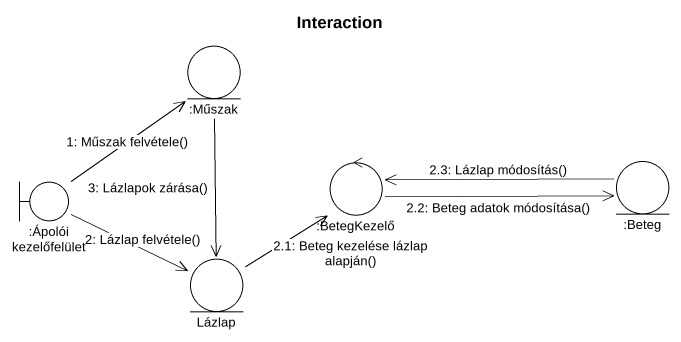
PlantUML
@startuml
title Interaction
entity ":Műszak" as Műszak
boundary ":Ápolói kezelőfelület" as Ápolói_kezelőfelület
control ":BetegKezelő" as BetegKezelő
entity ":Beteg" as Beteg
entity Lázlap
Ápolói_kezelőfelület -up-> Műszak : 1: Műszak felvétele()
Ápolói_kezelőfelület -right-> Lázlap : 2: Lázlap felvétele()
Lázlap -up-> BetegKezelő : 2.1: Beteg kezelése lázlap alapján()
BetegKezelő -right-> Beteg : 2.2: Beteg adatok módosítása()
Beteg -left-> BetegKezelő : 2.3: Lázlap módosítás()
Műszak --> Lázlap : 3: Lázlapok zárása()
@enduml
